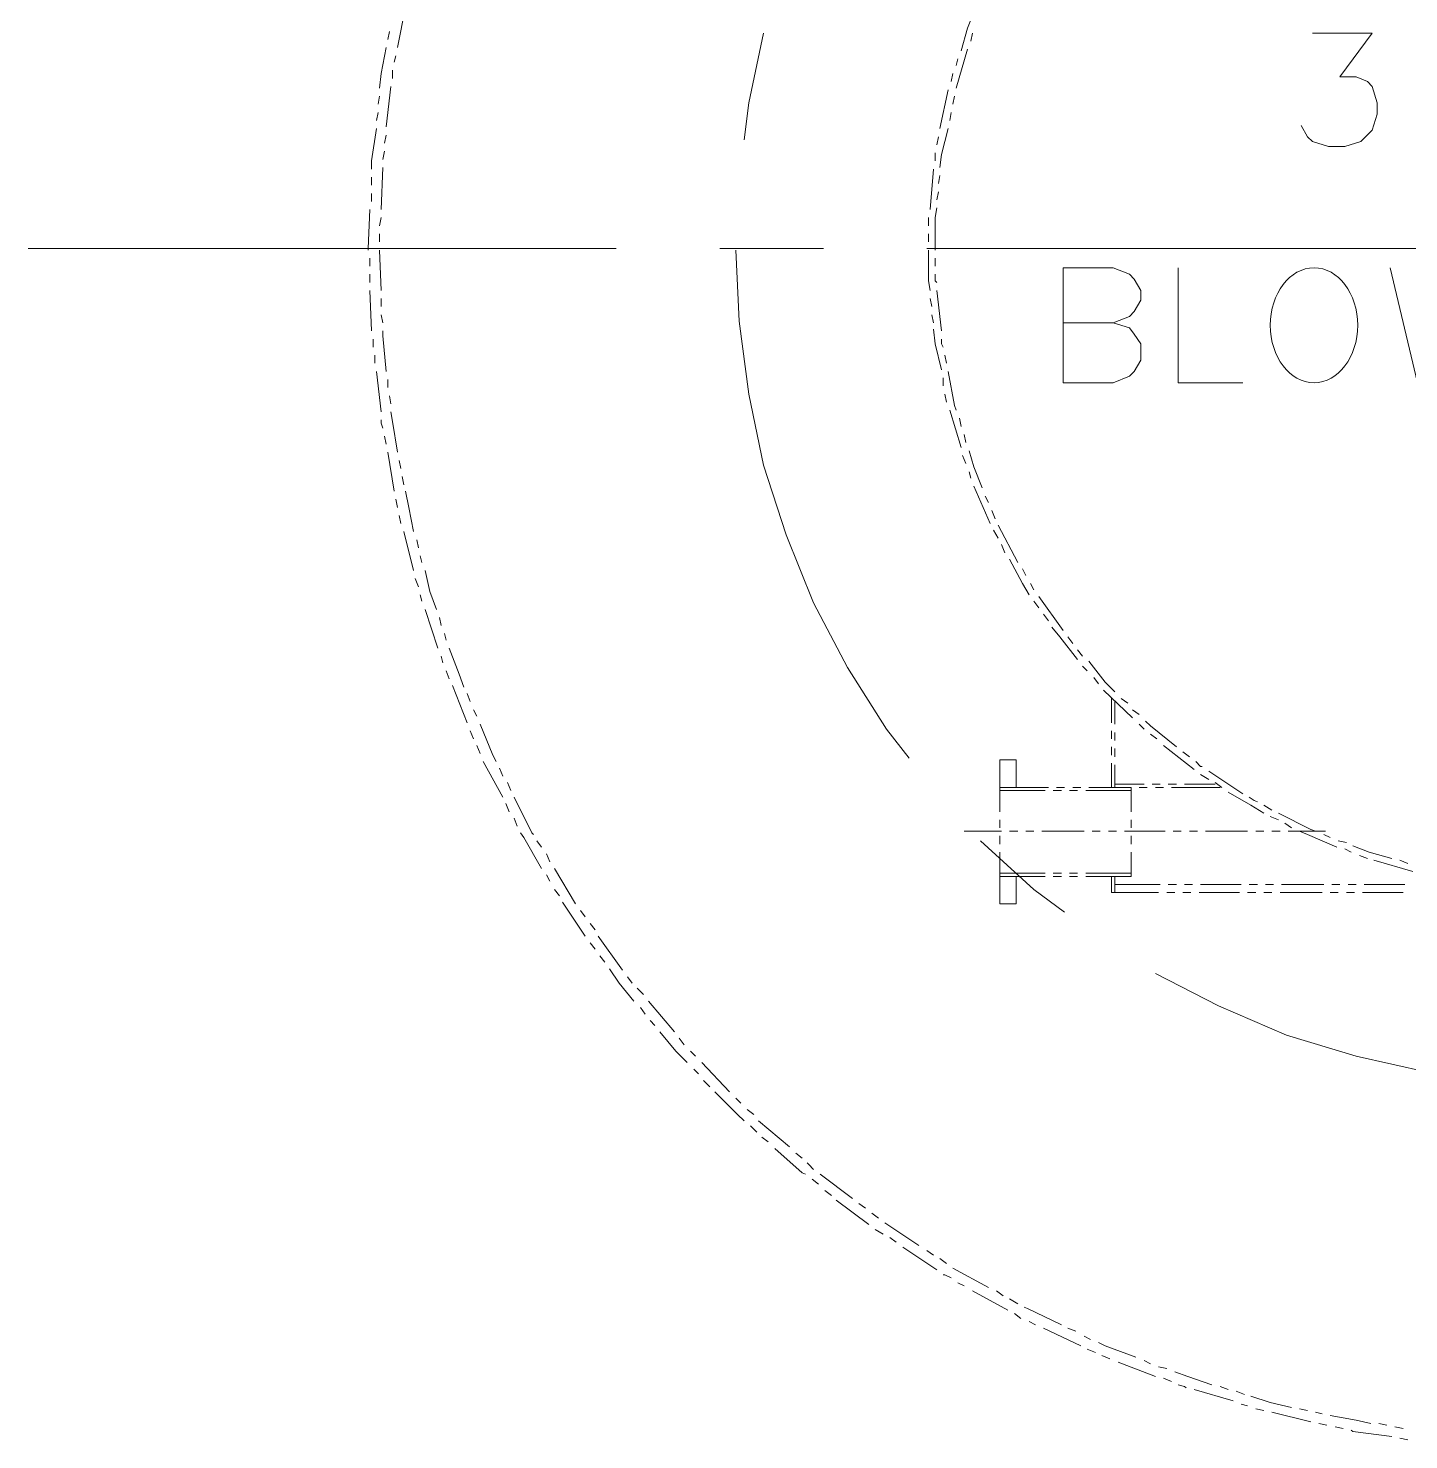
# Model space of a CAD drawing. Header units: millimetres. Extents: x 29 to 95071, y 20 to 67221.
# Drawn here: x 62804 to 67029, y 42537 to 46859 of the extents above; entities that cross this region are included whole.
import ezdxf

# ---------------------------------------------------------------- set-up
doc = ezdxf.new("R2010")
doc.units = ezdxf.units.MM

msp = doc.modelspace()

# ---------------------------------------------------------------- linework, layer by layer
at = {"color": 7, "lineweight": 0}
for points in [[(63958.6, 46923.5), (63933.8, 46799.6)], [(65698.3, 46908.6), (65678.5, 46859.1), (65658.7, 46789.7)], [(63909, 46849.2), (63904.1, 46824.4)], [(65054, 46844.2), (65009.4, 46631.1), (64994.5, 46517.1)], [(65693.4, 46844.2), (65688.4, 46819.4)], [(66734.2, 46844.2), (66917.6, 46844.2), (66818.5, 46710.4), (66868.1, 46710.4), (66902.8, 46695.5), (66917.6, 46680.6), (66932.5, 46631.1), (66932.5, 46596.4), (66917.6, 46546.8), (66882.9, 46512.1), (66833.4, 46497.3), (66783.8, 46497.3), (66734.2, 46512.1), (66719.4, 46527), (66699.6, 46561.7)], [(63899.1, 46799.6), (63884.2, 46720.3), (63879.3, 46675.7)], [(63928.8, 46774.8), (63923.9, 46755)], [(65678.5, 46794.6), (65643.8, 46675.7)], [(63918.9, 46730.2), (63918.9, 46715.3), (63918.9, 46705.4)], [(65648.8, 46764.9), (65643.8, 46745.1)], [(63914, 46680.6), (63899.1, 46556.7)], [(65633.9, 46720.3), (65628.9, 46695.5)], [(63879.3, 46650.9), (63874.3, 46626.1)], [(65619, 46670.7), (65594.2, 46551.8)], [(65638.9, 46650.9), (65633.9, 46626.1)], [(63874.3, 46601.3), (63869.4, 46576.6)], [(65628.9, 46601.3), (65624, 46576.6)], [(63869.4, 46551.8), (63854.5, 46452.6), (63854.5, 46427.9)], [(65619, 46551.8), (65599.2, 46472.5), (65594.2, 46432.8)], [(63899.1, 46532), (63894.2, 46507.2)], [(65589.3, 46527), (65584.3, 46502.2)], [(63894.2, 46482.4), (63889.2, 46457.6)], [(65579.4, 46477.4), (65579.4, 46452.6)], [(63889.2, 46432.8), (63884.2, 46304)], [(65574.4, 46427.9), (65564.5, 46304)], [(63854.5, 46403.1), (63854.5, 46378.3)], [(65594.2, 46408), (65589.3, 46383.3)], [(63854.5, 46353.5), (63854.5, 46328.7)], [(65589.3, 46358.5), (65584.3, 46333.7)], [(63849.5, 46304), (63844.6, 46185), (63844.6, 46180)], [(65584.3, 46308.9), (65579.4, 46279.2), (65579.4, 46180)], [(63884.2, 46279.2), (63879.3, 46254.4)], [(65559.5, 46279.2), (65559.5, 46254.4)], [(63879.3, 46229.6), (63879.3, 46204.8)], [(65559.5, 46229.6), (65559.5, 46204.8)], [(64602.9, 46185), (62803.7, 46185)], [(63879.3, 46180), (63884.2, 46056.1)], [(65237.4, 46185), (64920.2, 46185)], [(64969.7, 46180), (64979.6, 45961.9), (65009.4, 45738.9), (65054, 45520.8), (65123.4, 45307.7), (65207.6, 45099.5), (65311.7, 44901.2), (65430.7, 44712.9), (65500.1, 44623.7)], [(67145.6, 46185), (65554.6, 46185)], [(65559.5, 46180), (65559.5, 46085.9), (65564.5, 46056.1)], [(63849.5, 46155.3), (63849.5, 46130.5)], [(65579.4, 46155.3), (65579.4, 46130.5)], [(66124.6, 45957), (66174.2, 45942.1), (66189, 45922.3), (66208.9, 45892.6), (66208.9, 45843), (66189, 45808.3), (66174.2, 45793.4), (66124.6, 45773.6), (65970.9, 45773.6), (65970.9, 46125.5), (66124.6, 46125.5), (66174.2, 46105.7), (66189, 46090.8), (66208.9, 46056.1), (66208.9, 46026.4), (66189, 45991.7), (66174.2, 45976.8), (66124.6, 45957), (65970.9, 45957)], [(66322.9, 46125.5), (66322.9, 45773.6), (66521.1, 45773.6)], [(66972.2, 46125.5), (67056.4, 45773.6), (67140.7, 46125.5), (67224.9, 45773.6), (67304.3, 46125.5)], [(63849.5, 46105.7), (63849.5, 46080.9)], [(65579.4, 46105.7), (65579.4, 46085.9), (65584.3, 46080.9)], [(63849.5, 46056.1), (63854.5, 45932.2)], [(63884.2, 46031.3), (63884.2, 46006.6)], [(65564.5, 46031.3), (65569.5, 46006.6)], [(65584.3, 46056.1), (65599.2, 45932.2)], [(63884.2, 45981.8), (63889.2, 45957)], [(65569.5, 45981.8), (65574.4, 45957)], [(63859.5, 45907.4), (63859.5, 45882.6)], [(63889.2, 45932.2), (63889.2, 45917.3), (63899.1, 45808.3)], [(65574.4, 45937.2), (65579.4, 45892.6), (65599.2, 45813.3)], [(65599.2, 45907.4), (65599.2, 45892.6), (65604.2, 45882.6)], [(63864.4, 45857.9), (63864.4, 45833.1)], [(65609.1, 45857.9), (65614.1, 45833.1)], [(63869.4, 45808.3), (63884.2, 45684.4)], [(63904.1, 45783.5), (63904.1, 45758.7)], [(65604.2, 45788.5), (65604.2, 45763.7)], [(65619, 45808.3), (65638.9, 45704.2), (65643.8, 45689.3)], [(63909, 45733.9), (63914, 45709.2)], [(65609.1, 45738.9), (65614.1, 45714.1)], [(65624, 45689.3), (65658.7, 45575.3)], [(63884.2, 45659.6), (63884.2, 45649.7), (63889.2, 45634.8)], [(63914, 45684.4), (63918.9, 45654.6), (63933.8, 45560.5)], [(65653.7, 45664.6), (65658.7, 45639.8)], [(63894.2, 45610), (63899.1, 45585.3)], [(65668.6, 45615), (65673.5, 45590.2)], [(63904.1, 45560.5), (63923.9, 45441.5)], [(65683.5, 45565.4), (65698.3, 45515.9), (65723.1, 45451.4)], [(63938.8, 45535.7), (63943.7, 45510.9)], [(65663.6, 45550.6), (65673.5, 45525.8)], [(63948.7, 45486.1), (63953.6, 45461.3)], [(65683.5, 45501), (65688.4, 45481.2)], [(63958.6, 45441.5), (63968.5, 45391.9), (63983.4, 45317.6)], [(65698.3, 45456.4), (65747.9, 45342.4)], [(65733, 45426.6), (65742.9, 45406.8)], [(63928.8, 45416.7), (63933.8, 45391.9)], [(63938.8, 45367.2), (63943.7, 45342.4)], [(65752.9, 45382), (65762.8, 45357.3)], [(63953.6, 45317.6), (63983.4, 45198.6)], [(65757.8, 45322.6), (65772.7, 45297.8)], [(65772.7, 45337.4), (65832.2, 45223.4)], [(63993.3, 45292.8), (63998.2, 45268)], [(65782.6, 45277.9), (65792.5, 45253.2)], [(64003.2, 45243.3), (64008.2, 45223.4)], [(65807.4, 45233.3), (65847, 45159), (65866.9, 45124.3)], [(63988.3, 45173.9), (63998.2, 45149.1)], [(64018.1, 45198.6), (64032.9, 45134.2), (64052.8, 45079.7)], [(65847, 45203.6), (65856.9, 45183.8)], [(64003.2, 45124.3), (64008.2, 45104.5)], [(65871.8, 45159), (65881.7, 45139.2)], [(64018.1, 45079.7), (64057.7, 44960.7)], [(65881.7, 45104.5), (65896.6, 45084.6)], [(65896.6, 45119.3), (65970.9, 45015.3)], [(64062.7, 45054.9), (64067.6, 45030.1)], [(65911.5, 45064.8), (65926.3, 45045)], [(64077.5, 45005.3), (64082.5, 44985.5)], [(65936.2, 45025.2), (65961, 44995.4), (66015.6, 44926)], [(65985.8, 44995.4), (66000.7, 44975.6)], [(64092.4, 44960.7), (64122.2, 44881.4), (64137, 44841.8)], [(66015.6, 44955.8), (66030.4, 44935.9)], [(64067.6, 44935.9), (64072.6, 44916.1)], [(66050.2, 44921.1), (66099.8, 44856.6), (66129.6, 44826.9)], [(64082.5, 44891.3), (64092.4, 44866.6)], [(66030.4, 44906.2), (66045.3, 44891.3)], [(66065.1, 44871.5), (66080, 44851.7)], [(64102.3, 44846.7), (64146.9, 44732.7)], [(64146.9, 44821.9), (64156.8, 44797.2)], [(66094.9, 44831.9), (66184.1, 44747.6)], [(66119.6, 44807.1), (66119.6, 44732.7)], [(66129.6, 44797.2), (66129.6, 44727.8)], [(66149.4, 44807.1), (66169.2, 44792.2)], [(64166.8, 44772.4), (64176.7, 44752.6)], [(66184.1, 44772.4), (66203.9, 44757.5)], [(66223.7, 44737.7), (66238.6, 44722.8), (66317.9, 44658.4)], [(64156.8, 44707.9), (64166.8, 44683.2)], [(64186.6, 44727.8), (64226.2, 44633.6), (64236.2, 44613.8)], [(66119.6, 44707.9), (66119.6, 44683.2)], [(66129.6, 44703), (66129.6, 44678.2)], [(66203.9, 44727.8), (66218.8, 44712.9)], [(66238.6, 44698), (66258.4, 44683.2)], [(64176.7, 44663.3), (64186.6, 44638.6)], [(66119.6, 44658.4), (66119.6, 44633.6)], [(66129.6, 44653.4), (66129.6, 44628.6)], [(66278.2, 44663.3), (66372.4, 44589)], [(64196.5, 44613.8), (64256, 44504.7)], [(65777.6, 44618.7), (65827.2, 44618.7), (65827.2, 44534.5)], [(65777.6, 44618.7), (65777.6, 44460.1)], [(66119.6, 44608.8), (66119.6, 44534.5)], [(66337.7, 44643.5), (66357.6, 44628.6)], [(66377.4, 44613.8), (66392.2, 44598.9), (66397.2, 44598.9)], [(64246.1, 44593.9), (64256, 44569.2)], [(66129.6, 44603.9), (66129.6, 44534.5)], [(66392.2, 44574.1), (66417, 44559.2)], [(66417, 44584), (66521.1, 44514.6)], [(64270.8, 44549.3), (64280.8, 44524.6)], [(65926.3, 44534.5), (65777.6, 44534.5)], [(65916.4, 44524.6), (65777.6, 44524.6)], [(65966, 44524.6), (65941.2, 44524.6)], [(65975.9, 44534.5), (65951.1, 44534.5)], [(66015.6, 44524.6), (65990.8, 44524.6)], [(66025.5, 44534.5), (66000.7, 44534.5)], [(66179.1, 44524.6), (66040.3, 44524.6)], [(66179.1, 44534.5), (66050.2, 44534.5)], [(66218.8, 44544.4), (66129.6, 44544.4)], [(66179.1, 44534.5), (66179.1, 44460.1)], [(66228.7, 44534.5), (66203.9, 44534.5)], [(66268.3, 44544.4), (66243.6, 44544.4)], [(66278.2, 44534.5), (66253.5, 44534.5)], [(66317.9, 44544.4), (66293.1, 44544.4)], [(66451.7, 44534.5), (66303, 44534.5)], [(66436.9, 44544.4), (66342.7, 44544.4)], [(66436.9, 44549.3), (66456.7, 44534.5)], [(66476.5, 44519.6), (66545.9, 44479.9), (66585.6, 44455.2)], [(64265.9, 44484.9), (64275.8, 44460.1)], [(64290.7, 44504.7), (64345.2, 44395.7), (64350.2, 44390.7)], [(66540.9, 44504.7), (66555.8, 44494.8), (66565.7, 44489.9)], [(66585.6, 44479.9), (66610.3, 44465.1)], [(64290.7, 44440.3), (64300.6, 44415.5)], [(65777.6, 44435.3), (65777.6, 44410.6)], [(66179.1, 44435.3), (66179.1, 44410.6)], [(66605.4, 44445.2), (66630.2, 44435.3)], [(66630.2, 44455.2), (66729.3, 44405.6), (66744.2, 44400.6)], [(64310.5, 44395.7), (64320.4, 44380.8), (64374.9, 44286.6)], [(65782.6, 44400.6), (65668.6, 44400.6)], [(65832.2, 44400.6), (65807.4, 44400.6)], [(65881.7, 44400.6), (65856.9, 44400.6)], [(66035.4, 44400.6), (65906.5, 44400.6)], [(66084.9, 44400.6), (66060.2, 44400.6)], [(66134.5, 44400.6), (66109.7, 44400.6)], [(66283.2, 44400.6), (66159.3, 44400.6)], [(66332.8, 44400.6), (66308, 44400.6)], [(66382.3, 44400.6), (66357.6, 44400.6)], [(66536, 44400.6), (66407.1, 44400.6)], [(66585.6, 44400.6), (66560.8, 44400.6)], [(66635.1, 44400.6), (66610.3, 44400.6)], [(66650, 44425.4), (66669.8, 44410.6)], [(66773.9, 44400.6), (66659.9, 44400.6)], [(66694.6, 44400.6), (66719.4, 44390.7), (66808.6, 44351.1)], [(66768.9, 44390.7), (66788.8, 44380.8)], [(64360.1, 44370.9), (64374.9, 44351.1)], [(65718.2, 44370.9), (65881.7, 44222.2), (65975.9, 44152.8)], [(65777.6, 44385.8), (65777.6, 44361)], [(66179.1, 44385.8), (66179.1, 44361)], [(66813.6, 44370.9), (66838.3, 44365.9)], [(66833.4, 44346.1), (66853.2, 44336.2)], [(66858.2, 44356), (66907.7, 44336.2), (66977.1, 44316.4)], [(64389.8, 44331.2), (64399.7, 44306.5)], [(65777.6, 44336.2), (65777.6, 44177.6)], [(66179.1, 44336.2), (66179.1, 44261.9)], [(66878, 44326.3), (66902.8, 44316.4)], [(66922.6, 44311.4), (67041.6, 44276.7)], [(67001.9, 44311.4), (67026.7, 44301.5)], [(64389.8, 44266.8), (64399.7, 44247)], [(64414.6, 44286.6), (64479, 44177.6)], [(65916.4, 44271.8), (65777.6, 44271.8)], [(65827.2, 44261.9), (65827.2, 44177.6), (65777.6, 44177.6)], [(65916.4, 44261.9), (65777.6, 44261.9)], [(65966, 44271.8), (65941.2, 44271.8)], [(65966, 44261.9), (65941.2, 44261.9)], [(66015.6, 44271.8), (65990.8, 44271.8)], [(66015.6, 44261.9), (65990.8, 44261.9)], [(66179.1, 44271.8), (66040.3, 44271.8)], [(66179.1, 44261.9), (66040.3, 44261.9)], [(66119.6, 44261.9), (66119.6, 44212.3)], [(66129.6, 44261.9), (66129.6, 44212.3)], [(64414.6, 44222.2), (64429.5, 44202.4)], [(66268.3, 44237.1), (66129.6, 44237.1)], [(66317.9, 44237.1), (66293.1, 44237.1)], [(66367.5, 44237.1), (66342.7, 44237.1)], [(66516.2, 44237.1), (66392.2, 44237.1)], [(66565.7, 44237.1), (66540.9, 44237.1)], [(66615.3, 44237.1), (66590.5, 44237.1)], [(66768.9, 44237.1), (66640.1, 44237.1)], [(66818.5, 44237.1), (66793.7, 44237.1)], [(66868.1, 44237.1), (66843.3, 44237.1)], [(67016.8, 44237.1), (66892.9, 44237.1)], [(64439.4, 44182.6), (64459.2, 44152.8), (64508.8, 44078.5)], [(66263.4, 44212.3), (66119.6, 44212.3)], [(66312.9, 44212.3), (66288.2, 44212.3)], [(66362.5, 44212.3), (66337.7, 44212.3)], [(66511.2, 44212.3), (66387.3, 44212.3)], [(66560.8, 44212.3), (66536, 44212.3)], [(66610.3, 44212.3), (66585.6, 44212.3)], [(66764, 44212.3), (66635.1, 44212.3)], [(66813.6, 44212.3), (66788.8, 44212.3)], [(66863.1, 44212.3), (66838.3, 44212.3)], [(67011.8, 44212.3), (66887.9, 44212.3)], [(64493.9, 44157.8), (64508.8, 44137.9)], [(64523.6, 44118.1), (64538.5, 44098.3)], [(64523.6, 44058.6), (64538.5, 44038.8)], [(64548.4, 44078.5), (64622.8, 43974.4)], [(64553.4, 44019), (64568.2, 43999.2)], [(64583.1, 43979.3), (64612.8, 43934.7), (64657.5, 43880.2)], [(66253.5, 43964.5), (66446.8, 43865.3), (66654.9, 43776.1), (66868.1, 43711.7), (67086.2, 43662.1), (67304.3, 43632.4), (67527.3, 43622.5), (67750.3, 43632.4), (67869.3, 43647.2)], [(64637.6, 43954.6), (64652.5, 43934.7)], [(64667.4, 43919.9), (64687.2, 43900)], [(64702.1, 43880.2), (64781.4, 43786)], [(64677.3, 43860.4), (64692.2, 43840.5)], [(64707, 43820.7), (64721.9, 43805.9)], [(64736.8, 43786), (64786.3, 43726.5), (64821, 43691.9)], [(64796.2, 43766.2), (64811.1, 43746.4)], [(64830.9, 43726.5), (64845.8, 43711.7)], [(64840.8, 43672), (64855.7, 43657.2)], [(64865.6, 43691.9), (64949.9, 43602.6)], [(64870.6, 43637.3), (64890.4, 43617.5)], [(64905.3, 43602.6), (64974.7, 43533.2), (64994.5, 43513.4)], [(64969.7, 43582.8), (64984.6, 43567.9)], [(65004.4, 43548.1), (65024.2, 43533.2)], [(65014.3, 43498.5), (65034.2, 43478.7)], [(65039.1, 43513.4), (65133.3, 43434.1)], [(65049, 43463.9), (65068.9, 43449)], [(65088.7, 43429.2), (65172.9, 43354.8), (65182.9, 43349.9)], [(65153.1, 43414.3), (65172.9, 43399.4)], [(65187.8, 43384.5), (65192.8, 43379.6), (65207.6, 43364.7)], [(65202.7, 43335), (65222.5, 43320.1)], [(65227.5, 43349.9), (65326.6, 43275.5)], [(65242.3, 43300.3), (65262.2, 43285.4)], [(65277, 43270.5), (65376.2, 43196.2)], [(65346.4, 43260.6), (65366.2, 43245.8)], [(65386.1, 43230.9), (65405.9, 43216)], [(65396, 43181.3), (65420.8, 43166.5)], [(65425.7, 43201.2), (65529.8, 43131.8)], [(65440.6, 43156.5), (65460.4, 43141.7)], [(65480.2, 43126.8), (65584.3, 43057.4)], [(65554.6, 43116.9), (65574.4, 43102)], [(65594.2, 43092.1), (65614.1, 43077.2)], [(65633.9, 43062.4), (65742.9, 43002.9)], [(65604.2, 43042.5), (65609.1, 43042.5), (65628.9, 43032.6)], [(65648.8, 43017.8), (65668.6, 43007.9)], [(65693.4, 42993), (65802.4, 42933.5)], [(65767.7, 42993), (65787.5, 42978.1)], [(65807.4, 42968.2), (65832.2, 42953.3)], [(65822.2, 42923.6), (65842.1, 42908.7)], [(65852, 42943.4), (65861.9, 42938.5), (65966, 42888.9)], [(65866.9, 42898.8), (65886.7, 42888.9)], [(65911.5, 42879), (66025.5, 42824.5)], [(65985.8, 42879), (66010.6, 42869.1)], [(66035.4, 42854.2), (66055.2, 42844.3)], [(66080, 42834.4), (66099.8, 42824.5), (66194, 42789.8)], [(66045.3, 42814.5), (66070.1, 42804.6)], [(66089.9, 42794.7), (66114.7, 42784.8)], [(66139.5, 42774.9), (66253.5, 42730.3)], [(66218.8, 42779.8), (66238.6, 42769.9)], [(66263.4, 42760), (66288.2, 42755.1)], [(66278.2, 42725.3), (66303, 42715.4)], [(66312.9, 42745.2), (66352.6, 42730.3), (66426.9, 42705.5)], [(66322.9, 42705.5), (66342.7, 42700.5), (66347.6, 42695.6)], [(66372.4, 42690.6), (66491.4, 42655.9)], [(66451.7, 42700.5), (66476.5, 42690.6)], [(66501.3, 42685.7), (66526.1, 42675.8)], [(66545.9, 42670.8), (66605.4, 42651), (66669.8, 42636.1)], [(66516.2, 42646), (66536, 42641.1)], [(66560.8, 42631.2), (66585.6, 42626.2)], [(66610.3, 42621.2), (66729.3, 42591.5)], [(66694.6, 42631.2), (66719.4, 42626.2)], [(66744.2, 42621.2), (66764, 42616.3)], [(66754.1, 42586.5), (66778.9, 42581.6)], [(66788.8, 42611.3), (66868.1, 42596.5), (66912.7, 42586.5)], [(66803.6, 42576.6), (66828.4, 42571.7)], [(66937.5, 42586.5), (66962.3, 42581.6)], [(66987, 42576.6), (67011.8, 42571.7)], [(66853.2, 42566.7), (66858.2, 42561.8), (66977.1, 42546.9)], [(67001.9, 42541.9), (67026.7, 42537)]]:
    msp.add_lwpolyline(points, dxfattribs=at)
msp.add_ellipse((66739.2, 45949.6), major_axis=(0, 176), ratio=0.760563, start_param=0, end_param=6.283185, dxfattribs=at)

doc.saveas('drawing.dxf')
